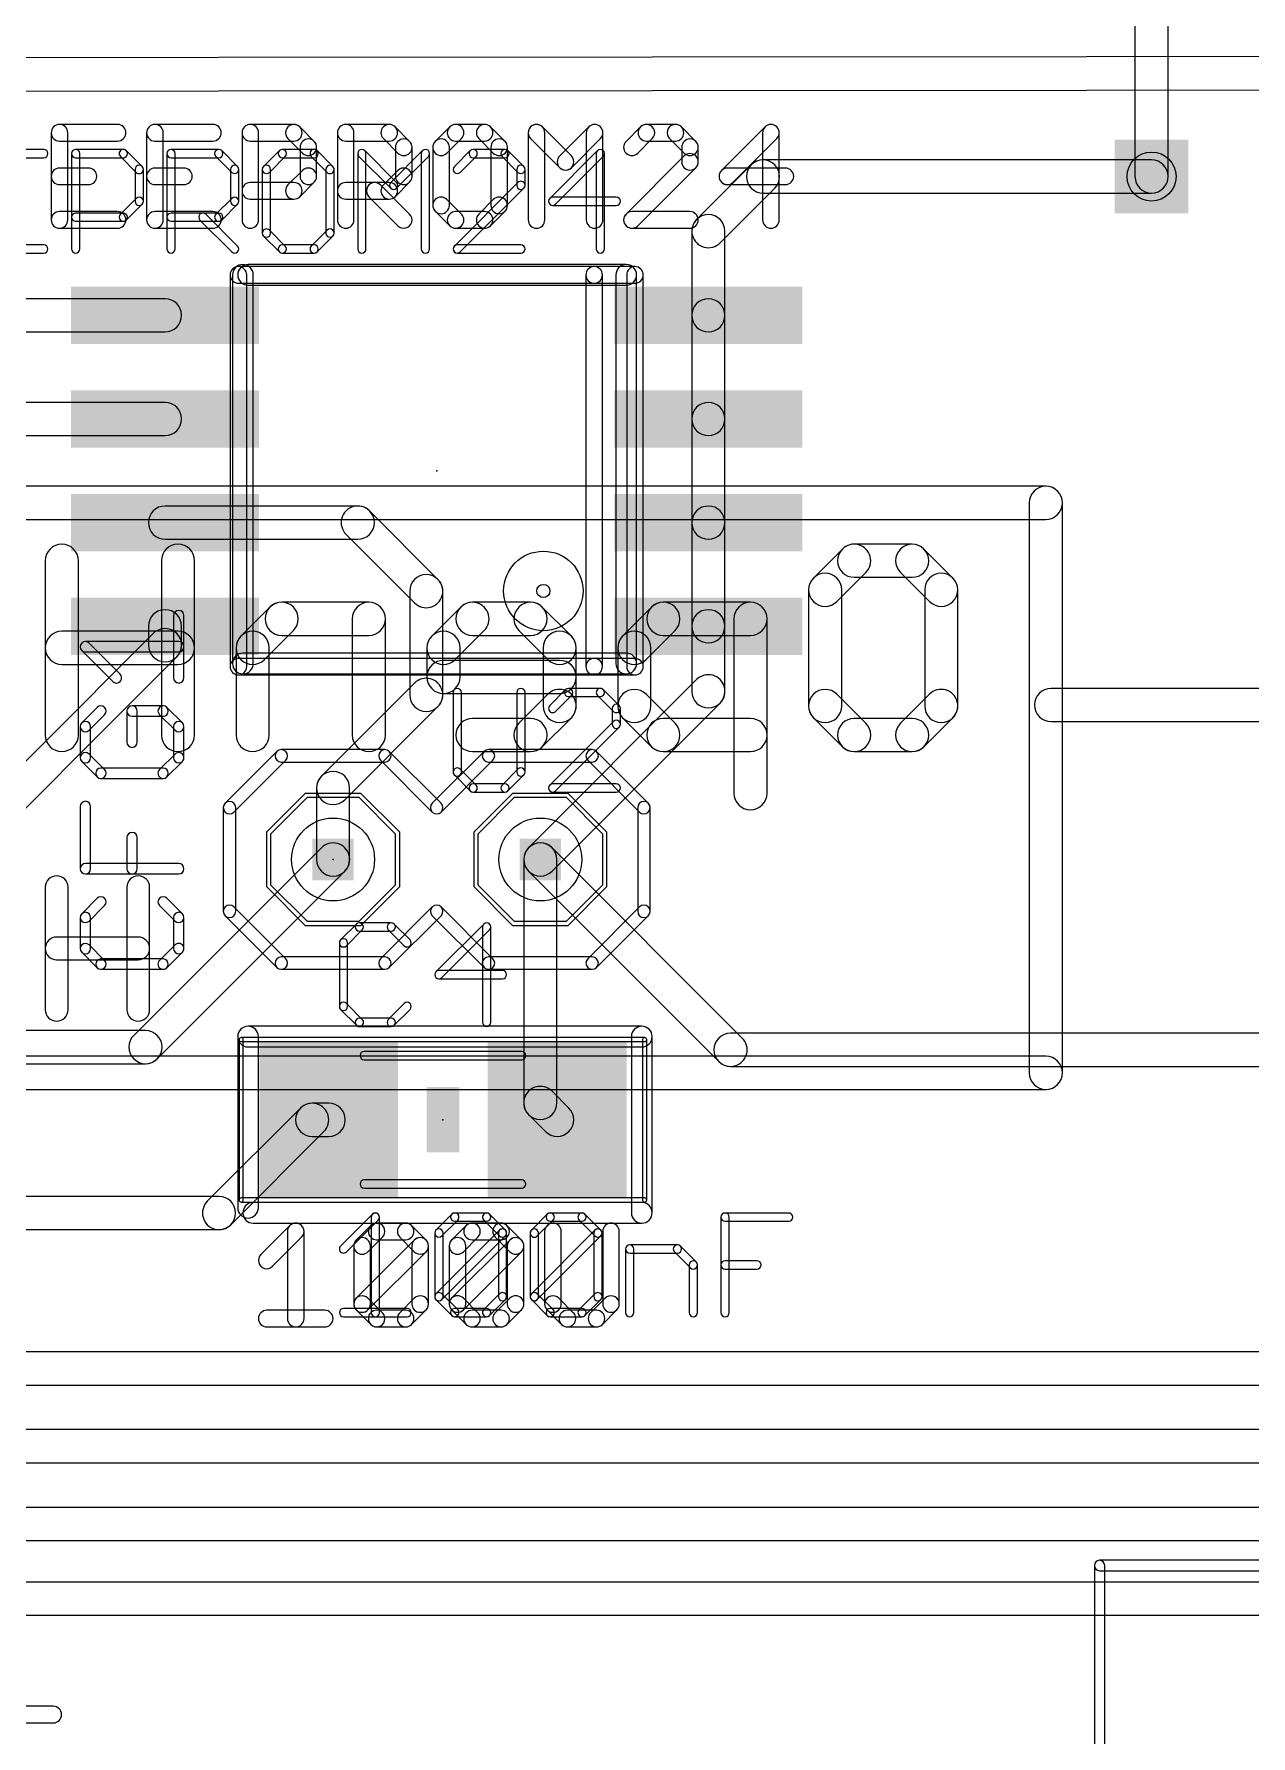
# Model space of a CAD drawing. Extents: x -3 to 127, y -3 to 73.
# Drawn here: x 55.35 to 70.27, y 23.56 to 44.42 of the extents above; entities that cross this region are included whole.
import ezdxf

# ---------------------------------------------------------------- set-up
doc = ezdxf.new("R2010")
doc.units = 0
for name, color, linetype in [('1', 22, 'CONTINUOUS'), ('16', 175, 'CONTINUOUS'), ('17', 82, 'CONTINUOUS'), ('18', 82, 'CONTINUOUS'), ('21', 253, 'CONTINUOUS'), ('22', 253, 'CONTINUOUS'), ('23', 7, 'CONTINUOUS'), ('25', 253, 'CONTINUOUS'), ('255', 2, 'CONTINUOUS'), ('27', 253, 'CONTINUOUS'), ('29', 253, 'CONTINUOUS'), ('30', 253, 'CONTINUOUS'), ('31', 253, 'CONTINUOUS'), ('35', 253, 'CONTINUOUS'), ('39', 22, 'CONTINUOUS'), ('44', 253, 'CONTINUOUS'), ('51', 253, 'CONTINUOUS'), ('52', 253, 'CONTINUOUS')]:
    doc.layers.add(name, color=color, linetype=linetype)

# ---------------------------------------------------------------- blocks, each defined once
blk = doc.blocks.new('RECT')
blk.add_solid([(-0.5, -0.5), (0.5, -0.5), (-0.5, 0.5), (0.5, 0.5)])
blk = doc.blocks.new('OCTAGONP')
blk.add_lwpolyline([(-0.5, -0.2071), (-0.5, 0.2071), (-0.2071, 0.5), (0.2071, 0.5), (0.5, 0.2071), (0.5, -0.2071), (0.2071, -0.5), (-0.2071, -0.5)], close=True)
blk = doc.blocks.new('SQUAREV')
blk.add_solid([(-0.5, -0.5), (0.5, -0.5), (-0.5, 0.5), (0.5, 0.5)])

msp = doc.modelspace()

# ---------------------------------------------------------------- linework, layer by layer
at = {"layer": '1'}
for points in [[(78.8922, 44.143), (36.3363, 44.1112, 1), (36.3366, 43.7048), (78.8925, 43.7366, 1)], [(63.7614, 41.8565), (64.431, 42.5261, 1), (64.1436, 42.8134), (63.474, 42.1438, 1)], [(64.2873, 42.4666), (69.0498, 42.4666, 1), (69.0498, 42.873), (64.2873, 42.873, 1)], [(63.8209, 40.9694), (63.8209, 42.0002, 1), (63.4145, 42.0002), (63.4145, 40.9694, 1)], [(56.9577, 41.1726), (52.5419, 41.1726, 1), (52.5419, 40.7662), (56.9577, 40.7662, 1)], [(63.8209, 39.6994), (63.8209, 40.9694, 1), (63.4145, 40.9694), (63.4145, 39.6994, 1)], [(56.9577, 39.9026), (54.967, 39.9026, 1), (54.967, 39.4962), (56.9577, 39.4962, 1)], [(63.8209, 38.4294), (63.8209, 39.6994, 1), (63.4145, 39.6994), (63.4145, 38.4294, 1)], [(56.9577, 38.2262), (59.3202, 38.2262, 1), (59.3202, 38.6326), (56.9577, 38.6326, 1)], [(60.3035, 37.7334), (59.4638, 38.5731, 1), (59.1765, 38.2857), (60.0161, 37.4461, 1)], [(63.8209, 37.1594), (63.8209, 38.4294, 1), (63.4145, 38.4294), (63.4145, 37.1594, 1)], [(60.363, 36.3198), (60.363, 37.5898, 1), (59.9566, 37.5898), (59.9566, 36.3198, 1)], [(56.7545, 37.1594), (56.7545, 36.9277, 1), (57.1609, 36.9277), (57.1609, 37.1594, 1)], [(63.4145, 37.1594), (63.4145, 36.3619, 1), (63.8209, 36.3619), (63.8209, 37.1594, 1)], [(56.814, 37.0713), (53.9836, 34.2409, 1), (54.271, 33.9536), (57.1014, 36.784, 1)], [(59.1614, 35.034), (60.3035, 36.1761, 1), (60.0161, 36.4634), (58.874, 35.3213, 1)], [(63.474, 36.5056), (61.414, 34.4456, 1), (61.7014, 34.1582), (63.7614, 36.2182, 1)], [(59.2209, 34.3019), (59.2209, 35.1777, 1), (58.8145, 35.1777), (58.8145, 34.3019, 1)], [(56.8621, 31.859), (59.1614, 34.1582, 1), (58.874, 34.4456), (56.5748, 32.1463, 1)], [(61.3545, 34.3019), (61.3545, 31.3186, 1), (61.7609, 31.3186), (61.7609, 34.3019, 1)], [(52.1477, 31.7995), (56.7184, 31.7995, 1), (56.7184, 32.2059), (52.1477, 32.2059, 1)], [(61.414, 31.1749), (61.6208, 30.9682, 1), (61.9081, 31.2556), (61.7014, 31.4623, 1)], [(58.6182, 31.2556), (57.4761, 30.1134, 1), (57.7635, 29.8261), (58.9056, 30.9682, 1)], [(58.9645, 31.3151), (58.7619, 31.3151, 1), (58.7619, 30.9087), (58.9645, 30.9087, 1)], [(57.6198, 30.173), (54.1273, 30.173, 1), (54.1273, 29.7666), (57.6198, 29.7666, 1)]]:
    msp.add_lwpolyline(points, format="xyb", close=True, dxfattribs=at)
at = {"layer": '16'}
for points in [[(69.253, 42.6698), (69.253, 50.0884, 1), (68.8466, 50.0884), (68.8466, 42.6698, 1)], [(64.0333, 32.1137), (61.7014, 34.4456, 1), (61.414, 34.1582), (63.7459, 31.8263, 1)], [(72.6058, 32.1732), (63.8896, 32.1732, 1), (63.8896, 31.7668), (72.6058, 31.7668, 1)], [(29.6798, 27.8616), (73.1773, 27.8616, 1), (73.1773, 28.268), (29.6798, 28.268, 1)], [(28.0923, 26.9091), (74.7648, 26.9091, 1), (74.7648, 27.3155), (28.0923, 27.3155, 1)], [(28.4098, 25.9566), (76.3523, 25.9566, 1), (76.3523, 26.363), (28.4098, 26.363, 1)], [(36.5192, 25.0409), (72.4758, 25.0409, 1), (72.4758, 25.4473), (36.5192, 25.4473, 1)]]:
    msp.add_lwpolyline(points, format="xyb", close=True, dxfattribs=at)
at = {"layer": '21'}
for points in [[(57.8577, 41.3628), (62.2177, 41.3628, 1), (62.2177, 41.566), (57.8577, 41.566, 1)], [(62.2177, 41.3628), (62.7177, 41.3628, 1), (62.7177, 41.566), (62.2177, 41.566, 1)], [(62.1161, 41.4644), (62.1161, 36.6644, 1), (62.3193, 36.6644), (62.3193, 41.4644, 1)], [(62.2177, 36.766), (57.8577, 36.766, 1), (57.8577, 36.5628), (62.2177, 36.5628, 1)], [(62.7177, 36.766), (62.2177, 36.766, 1), (62.2177, 36.5628), (62.7177, 36.5628, 1)], [(57.8016, 34.883), (58.4366, 35.518, 1), (58.3288, 35.6258), (57.6938, 34.9908, 1)], [(58.3827, 35.4957), (59.6527, 35.4957, 1), (59.6527, 35.6481), (58.3827, 35.6481, 1)], [(59.5988, 35.518), (60.2338, 34.883, 1), (60.3416, 34.9908), (59.7066, 35.6258, 1)], [(60.3416, 34.883), (60.9766, 35.518, 1), (60.8688, 35.6258), (60.2338, 34.9908, 1)], [(60.9227, 35.4957), (62.1927, 35.4957, 1), (62.1927, 35.6481), (60.9227, 35.6481, 1)], [(62.1388, 35.518), (62.7738, 34.883, 1), (62.8816, 34.9908), (62.2466, 35.6258, 1)], [(57.8239, 33.6669), (57.8239, 34.9369, 1), (57.6715, 34.9369), (57.6715, 33.6669, 1)], [(62.7515, 34.9369), (62.7515, 33.6669, 1), (62.9039, 33.6669), (62.9039, 34.9369, 1)], [(57.6938, 33.613), (58.3288, 32.978, 1), (58.4366, 33.0858), (57.8016, 33.7208, 1)], [(59.7066, 32.978), (60.3416, 33.613, 1), (60.2338, 33.7208), (59.5988, 33.0858, 1)], [(60.2338, 33.613), (60.8688, 32.978, 1), (60.9766, 33.0858), (60.3416, 33.7208, 1)], [(62.2466, 32.978), (62.8816, 33.613, 1), (62.7738, 33.7208), (62.1388, 33.0858, 1)], [(58.3827, 32.9557), (59.6527, 32.9557, 1), (59.6527, 33.1081), (58.3827, 33.1081, 1)], [(60.9227, 32.9557), (62.1927, 32.9557, 1), (62.1927, 33.1081), (60.9227, 33.1081, 1)]]:
    msp.add_lwpolyline(points, format="xyb", close=True, dxfattribs=at)
at = {"layer": '22'}
for points in [[(27.178, 38.4683), (67.7545, 38.4683, 1), (67.7545, 38.8747), (27.178, 38.8747, 1)], [(67.5513, 38.6715), (67.5513, 31.6865, 1), (67.9577, 31.6865), (67.9577, 38.6715, 1)], [(55.4898, 37.9621), (55.4898, 35.8267, 1), (55.8962, 35.8267), (55.8962, 37.9621, 1)], [(57.3198, 35.8267), (57.3198, 37.9621, 1), (56.9134, 37.9621), (56.9134, 35.8267, 1)], [(65.1919, 37.4625), (65.5478, 37.8184, 1), (65.2604, 38.1058), (64.9045, 37.7499, 1)], [(65.4041, 37.7589), (66.1159, 37.7589, 1), (66.1159, 38.1653), (65.4041, 38.1653, 1)], [(65.9722, 37.8184), (66.3281, 37.4625, 1), (66.6155, 37.7499), (66.2596, 38.1058, 1)], [(65.2514, 36.1826), (65.2514, 37.6062, 1), (64.845, 37.6062), (64.845, 36.1826, 1)], [(66.2686, 37.6062), (66.2686, 36.1826, 1), (66.675, 36.1826), (66.675, 37.6062, 1)], [(58.244, 37.394), (57.8881, 37.0381, 1), (58.1755, 36.7507), (58.5314, 37.1066, 1)], [(59.4554, 37.4535), (58.3877, 37.4535, 1), (58.3877, 37.0471), (59.4554, 37.0471, 1)], [(59.6586, 35.8267), (59.6586, 37.2503, 1), (59.2522, 37.2503), (59.2522, 35.8267, 1)], [(60.5828, 37.394), (60.2269, 37.0381, 1), (60.5143, 36.7507), (60.8702, 37.1066, 1)], [(61.4383, 37.4535), (60.7265, 37.4535, 1), (60.7265, 37.0471), (61.4383, 37.0471, 1)], [(61.9379, 37.0381), (61.582, 37.394, 1), (61.2946, 37.1066), (61.6505, 36.7507, 1)], [(62.9216, 37.394), (62.5657, 37.0381, 1), (62.8531, 36.7507), (63.209, 37.1066, 1)], [(64.133, 37.4535), (63.0653, 37.4535, 1), (63.0653, 37.0471), (64.133, 37.0471, 1)], [(64.3362, 35.1149), (64.3362, 37.2503, 1), (63.9298, 37.2503), (63.9298, 35.1149, 1)], [(57.1166, 37.0976), (55.693, 37.0976, 1), (55.693, 36.6912), (57.1166, 36.6912, 1)], [(57.8286, 36.8944), (57.8286, 35.8267, 1), (58.235, 35.8267), (58.235, 36.8944, 1)], [(60.1674, 36.8944), (60.1674, 36.5385, 1), (60.5738, 36.5385), (60.5738, 36.8944, 1)], [(61.9974, 36.1826), (61.9974, 36.8944, 1), (61.591, 36.8944), (61.591, 36.1826, 1)], [(62.5062, 36.8944), (62.5062, 36.1826, 1), (62.9126, 36.1826), (62.9126, 36.8944, 1)], [(60.3706, 36.3353), (61.7942, 36.3353, 1), (61.7942, 36.7417), (60.3706, 36.7417, 1)], [(61.582, 35.683), (61.9379, 36.0389, 1), (61.6505, 36.3263), (61.2946, 35.9704, 1)], [(62.5657, 36.0389), (62.9216, 35.683, 1), (63.209, 35.9704), (62.8531, 36.3263, 1)], [(65.5478, 35.9704), (65.1919, 36.3263, 1), (64.9045, 36.0389), (65.2604, 35.683, 1)], [(66.3281, 36.3263), (65.9722, 35.9704, 1), (66.2596, 35.683), (66.6155, 36.0389, 1)], [(67.818, 35.9918), (85.09, 35.9918, 1), (85.09, 36.3982), (67.818, 36.3982, 1)], [(60.7265, 35.6235), (61.4383, 35.6235, 1), (61.4383, 36.0299), (60.7265, 36.0299, 1)], [(63.0653, 35.6235), (64.133, 35.6235, 1), (64.133, 36.0299), (63.0653, 36.0299, 1)], [(66.1159, 36.0299), (65.4041, 36.0299, 1), (65.4041, 35.6235), (66.1159, 35.6235, 1)], [(55.4897, 33.9611), (55.4897, 32.4612, 1), (55.7691, 32.4612), (55.7691, 33.9611, 1)], [(56.769, 32.4612), (56.769, 33.9611, 1), (56.4896, 33.9611), (56.4896, 32.4612, 1)], [(56.6293, 33.3508), (55.6294, 33.3508, 1), (55.6294, 33.0714), (56.6293, 33.0714, 1)], [(67.7545, 31.8897), (27.178, 31.8897, 1), (27.178, 31.4833), (67.7545, 31.4833, 1)], [(55.5888, 23.9258), (54.5211, 23.9258, 1), (54.5211, 23.7226), (55.5888, 23.7226, 1)]]:
    msp.add_lwpolyline(points, format="xyb", close=True, dxfattribs=at)
at = {"layer": '23'}
for p in [(60.2877, 39.0644), (59.0177, 34.3019), (60.3645, 31.1119)]:
    msp.add_point(p, dxfattribs=at)
at = {"layer": '25'}
for points in [[(57.1889, 36.5274), (57.1889, 37.2901, 1), (57.0619, 37.2901), (57.0619, 36.5274, 1)], [(56.4077, 36.5723), (56.0263, 36.9536, 1), (55.9365, 36.8638), (56.3178, 36.4825, 1)], [(55.9814, 36.8452), (57.1254, 36.8452, 1), (57.1254, 36.9722), (55.9814, 36.9722, 1)], [(60.4889, 36.3476), (60.4889, 35.3731, 1), (60.5905, 35.3731), (60.5905, 36.3476, 1)], [(61.3701, 35.3731), (61.3701, 36.3476, 1), (61.2685, 36.3476), (61.2685, 35.3731, 1)], [(61.8681, 36.3835), (61.6732, 36.1886, 1), (61.745, 36.1168), (61.9399, 36.3117, 1)], [(62.2938, 36.3984), (61.904, 36.3984, 1), (61.904, 36.2968), (62.2938, 36.2968, 1)], [(62.5246, 36.1886), (62.3297, 36.3835, 1), (62.2579, 36.3117), (62.4528, 36.1168, 1)], [(56.1272, 36.1656), (55.9365, 35.9749, 1), (56.0263, 35.8851), (56.217, 36.0758, 1)], [(56.9347, 36.1842), (56.5534, 36.1842, 1), (56.5534, 36.0572), (56.9347, 36.0572, 1)], [(56.4899, 36.1207), (56.4899, 35.7393, 1), (56.6169, 35.7393), (56.6169, 36.1207, 1)], [(57.1703, 35.9749), (56.9796, 36.1656, 1), (56.8898, 36.0758), (57.0805, 35.8851, 1)], [(62.5395, 35.9578), (62.5395, 36.1527, 1), (62.4379, 36.1527), (62.4379, 35.9578, 1)], [(55.9179, 35.93), (55.9179, 35.5487, 1), (56.0449, 35.5487), (56.0449, 35.93, 1)], [(57.1889, 35.5487), (57.1889, 35.93, 1), (57.0619, 35.93), (57.0619, 35.5487, 1)], [(61.745, 35.1423), (62.5246, 35.9219, 1), (62.4528, 35.9937), (61.6732, 35.2141, 1)], [(55.9365, 35.5038), (56.1272, 35.3131, 1), (56.217, 35.4029), (56.0263, 35.5936, 1)], [(56.9796, 35.3131), (57.1703, 35.5038, 1), (57.0805, 35.5936), (56.8898, 35.4029, 1)], [(56.1721, 35.2945), (56.9347, 35.2945, 1), (56.9347, 35.4215), (56.1721, 35.4215, 1)], [(60.5038, 35.3372), (60.6987, 35.1423, 1), (60.7705, 35.2141), (60.5756, 35.409, 1)], [(61.1603, 35.1423), (61.3552, 35.3372, 1), (61.2834, 35.409), (61.0885, 35.2141, 1)], [(60.7346, 35.1274), (61.1244, 35.1274, 1), (61.1244, 35.229), (60.7346, 35.229, 1)], [(62.4887, 35.229), (61.7091, 35.229, 1), (61.7091, 35.1274), (62.4887, 35.1274, 1)], [(56.0449, 34.1886), (56.0449, 34.9513, 1), (55.9179, 34.9513), (55.9179, 34.1886, 1)], [(56.6169, 34.1886), (56.6169, 34.5699, 1), (56.4899, 34.5699), (56.4899, 34.1886, 1)], [(57.1254, 34.2521), (55.9814, 34.2521, 1), (55.9814, 34.1251), (57.1254, 34.1251, 1)], [(56.1272, 33.8268), (55.9365, 33.6361, 1), (56.0263, 33.5463), (56.217, 33.737, 1)], [(57.1703, 33.6361), (56.9796, 33.8268, 1), (56.8898, 33.737), (57.0805, 33.5463, 1)], [(55.9179, 33.5912), (55.9179, 33.2099, 1), (56.0449, 33.2099), (56.0449, 33.5912, 1)], [(57.1889, 33.2099), (57.1889, 33.5912, 1), (57.0619, 33.5912), (57.0619, 33.2099, 1)], [(59.3042, 33.511), (59.1093, 33.3161, 1), (59.1812, 33.2443), (59.3761, 33.4392, 1)], [(59.73, 33.5259), (59.3402, 33.5259, 1), (59.3402, 33.4243), (59.73, 33.4243, 1)], [(59.9608, 33.3161), (59.7659, 33.511, 1), (59.694, 33.4392), (59.8889, 33.2443, 1)], [(60.8634, 33.511), (60.2787, 32.9263, 1), (60.3506, 32.8545), (60.9353, 33.4392, 1)], [(60.9502, 32.3057), (60.9502, 33.4751, 1), (60.8486, 33.4751), (60.8486, 32.3057, 1)], [(55.9365, 33.165), (56.1272, 32.9743, 1), (56.217, 33.0641), (56.0263, 33.2548, 1)], [(56.9796, 32.9743), (57.1703, 33.165, 1), (57.0805, 33.2548), (56.8898, 33.0641, 1)], [(59.0945, 33.2802), (59.0945, 32.5006, 1), (59.1961, 32.5006), (59.1961, 33.2802, 1)], [(56.1721, 32.9557), (56.9347, 32.9557, 1), (56.9347, 33.0827), (56.1721, 33.0827, 1)], [(60.3147, 32.8396), (61.0943, 32.8396, 1), (61.0943, 32.9412), (60.3147, 32.9412, 1)], [(59.1093, 32.4647), (59.3042, 32.2698, 1), (59.3761, 32.3416), (59.1812, 32.5365, 1)], [(59.7659, 32.2698), (59.9608, 32.4647, 1), (59.8889, 32.5365), (59.694, 32.3416, 1)], [(59.3402, 32.2549), (59.73, 32.2549, 1), (59.73, 32.3565), (59.3402, 32.3565, 1)]]:
    msp.add_lwpolyline(points, format="xyb", close=True, dxfattribs=at)
at = {"layer": '255'}
for points in [[(56.3759, 43.3079), (55.6641, 43.3079, 1), (55.6641, 43.1047), (56.3759, 43.1047, 1)], [(55.5625, 43.2063), (55.5625, 42.1386, 1), (55.7657, 42.1386), (55.7657, 43.2063, 1)], [(57.5453, 43.3079), (56.8335, 43.3079, 1), (56.8335, 43.1047), (57.5453, 43.1047, 1)], [(56.7319, 43.2063), (56.7319, 42.1386, 1), (56.9351, 42.1386), (56.9351, 43.2063, 1)], [(58.1045, 42.1386), (58.1045, 43.2063, 1), (57.9013, 43.2063), (57.9013, 42.1386, 1)], [(58.0029, 43.1047), (58.5368, 43.1047, 1), (58.5368, 43.3079), (58.0029, 43.3079, 1)], [(58.4649, 43.1345), (58.6429, 42.9565, 1), (58.7865, 43.1002), (58.6086, 43.2782, 1)], [(59.2739, 42.1386), (59.2739, 43.2063, 1), (59.0707, 43.2063), (59.0707, 42.1386, 1)], [(59.1723, 43.1047), (59.7061, 43.1047, 1), (59.7061, 43.3079), (59.1723, 43.3079, 1)], [(59.6343, 43.1345), (59.8123, 42.9565, 1), (59.9559, 43.1002), (59.778, 43.2782, 1)], [(60.4478, 43.2782), (60.2698, 43.1002, 1), (60.4135, 42.9565), (60.5915, 43.1345, 1)], [(60.8755, 43.3079), (60.5196, 43.3079, 1), (60.5196, 43.1047), (60.8755, 43.1047, 1)], [(61.1253, 43.1002), (60.9474, 43.2782, 1), (60.8037, 43.1345), (60.9817, 42.9565, 1)], [(61.4392, 43.1345), (61.7951, 42.7786, 1), (61.9388, 42.9222), (61.5829, 43.2782, 1)], [(61.6127, 42.1386), (61.6127, 43.2063, 1), (61.4095, 43.2063), (61.4095, 42.1386, 1)], [(61.9388, 42.7786), (62.2947, 43.1345, 1), (62.151, 43.2782), (61.7951, 42.9222, 1)], [(62.1213, 43.2063), (62.1213, 42.1386, 1), (62.3245, 42.1386), (62.3245, 43.2063, 1)], [(62.7866, 43.2782), (62.6086, 43.1002, 1), (62.7523, 42.9565), (62.9303, 43.1345, 1)], [(63.2143, 43.3079), (62.8584, 43.3079, 1), (62.8584, 43.1047), (63.2143, 43.1047, 1)], [(63.4641, 43.1002), (63.2862, 43.2782, 1), (63.1425, 43.1345), (63.3204, 42.9565, 1)], [(64.3119, 43.2782), (63.778, 42.7443, 1), (63.9217, 42.6006), (64.4556, 43.1345, 1)], [(64.4853, 42.1386), (64.4853, 43.2063, 1), (64.2821, 43.2063), (64.2821, 42.1386, 1)], [(58.6131, 43.0284), (58.6131, 42.6725, 1), (58.8163, 42.6725), (58.8163, 43.0284, 1)], [(59.7825, 43.0284), (59.7825, 42.6725, 1), (59.9857, 42.6725), (59.9857, 43.0284, 1)], [(60.2401, 43.0284), (60.2401, 42.3165, 1), (60.4433, 42.3165), (60.4433, 43.0284, 1)], [(61.1551, 42.3165), (61.1551, 43.0284, 1), (60.9519, 43.0284), (60.9519, 42.3165, 1)], [(63.4939, 42.8504), (63.4939, 43.0284, 1), (63.2907, 43.0284), (63.2907, 42.8504, 1)], [(55.6641, 42.5709), (56.02, 42.5709, 1), (56.02, 42.7741), (55.6641, 42.7741, 1)], [(56.8335, 42.5709), (57.1894, 42.5709, 1), (57.1894, 42.7741), (56.8335, 42.7741, 1)], [(58.6429, 42.7443), (58.4649, 42.5663, 1), (58.6086, 42.4227), (58.7865, 42.6006, 1)], [(59.8123, 42.7443), (59.6343, 42.5663, 1), (59.778, 42.4227), (59.9559, 42.6006, 1)], [(62.7523, 42.0668), (63.4641, 42.7786, 1), (63.3204, 42.9222), (62.6086, 42.2104, 1)], [(63.8499, 42.5709), (64.5617, 42.5709, 1), (64.5617, 42.7741), (63.8499, 42.7741, 1)], [(58.5368, 42.5961), (58.0029, 42.5961, 1), (58.0029, 42.3929), (58.5368, 42.3929, 1)], [(59.7061, 42.5961), (59.1723, 42.5961, 1), (59.1723, 42.3929), (59.7061, 42.3929, 1)], [(59.4564, 42.4227), (59.8123, 42.0668, 1), (59.9559, 42.2104), (59.6, 42.5663, 1)], [(60.2698, 42.2447), (60.4478, 42.0668, 1), (60.5915, 42.2104), (60.4135, 42.3884, 1)], [(60.9474, 42.0668), (61.1253, 42.2447, 1), (60.9817, 42.3884), (60.8037, 42.2104, 1)], [(55.6641, 42.037), (56.3759, 42.037, 1), (56.3759, 42.2402), (55.6641, 42.2402, 1)], [(56.8335, 42.037), (57.5453, 42.037, 1), (57.5453, 42.2402), (56.8335, 42.2402, 1)], [(60.5196, 42.037), (60.8755, 42.037, 1), (60.8755, 42.2402), (60.5196, 42.2402, 1)], [(63.3923, 42.2402), (62.6805, 42.2402, 1), (62.6805, 42.037), (63.3923, 42.037, 1)], [(58.039, 36.703), (58.039, 41.4655, 1), (57.785, 41.4655), (57.785, 36.703, 1)], [(57.9755, 41.3385), (62.611, 41.3385, 1), (62.611, 41.5925), (57.9755, 41.5925, 1)], [(62.484, 41.4655), (62.484, 36.703, 1), (62.738, 36.703), (62.738, 41.4655, 1)], [(62.611, 36.83), (57.912, 36.83, 1), (57.912, 36.576), (62.611, 36.576, 1)], [(62.8015, 32.258), (57.9755, 32.258, 1), (57.9755, 32.004), (62.8015, 32.004, 1)], [(57.8485, 32.131), (57.8485, 30.0355, 1), (58.1025, 30.0355), (58.1025, 32.131, 1)], [(62.9285, 29.972), (62.9285, 32.131, 1), (62.6745, 32.131), (62.6745, 29.972, 1)], [(58.039, 29.845), (62.8015, 29.845, 1), (62.8015, 30.099), (58.039, 30.099, 1)], [(58.2759, 29.3166), (58.6318, 29.6725, 1), (58.4882, 29.8162), (58.1323, 29.4602, 1)], [(58.4584, 29.7443), (58.4584, 28.6766, 1), (58.6616, 28.6766), (58.6616, 29.7443, 1)], [(59.4453, 29.4945), (59.6233, 29.6725, 1), (59.4796, 29.8162), (59.3017, 29.6382, 1)], [(59.5514, 29.6427), (59.9074, 29.6427, 1), (59.9074, 29.8459), (59.5514, 29.8459, 1)], [(59.8355, 29.6725), (60.0135, 29.4945, 1), (60.1571, 29.6382), (59.9792, 29.8162, 1)], [(60.6147, 29.4945), (60.7927, 29.6725, 1), (60.649, 29.8162), (60.4711, 29.6382, 1)], [(60.7208, 29.6427), (61.0768, 29.6427, 1), (61.0768, 29.8459), (60.7208, 29.8459, 1)], [(61.0049, 29.6725), (61.1829, 29.4945, 1), (61.3265, 29.6382), (61.1486, 29.8162, 1)], [(61.6107, 29.7443), (61.6107, 28.8545, 1), (61.8139, 28.8545), (61.8139, 29.7443, 1)], [(62.5257, 28.8545), (62.5257, 29.7443, 1), (62.3225, 29.7443), (62.3225, 28.8545, 1)], [(59.4751, 28.8545), (59.4751, 29.5664, 1), (59.2719, 29.5664), (59.2719, 28.8545, 1)], [(59.4453, 28.7827), (60.1571, 29.4945, 1), (60.0135, 29.6382), (59.3017, 28.9264, 1)], [(59.9837, 29.5664), (59.9837, 28.8545, 1), (60.1869, 28.8545), (60.1869, 29.5664, 1)], [(60.6445, 28.8545), (60.6445, 29.5664, 1), (60.4413, 29.5664), (60.4413, 28.8545, 1)], [(60.6147, 28.7827), (61.3265, 29.4945, 1), (61.1829, 29.6382), (60.4711, 28.9264, 1)], [(61.1531, 29.5664), (61.1531, 28.8545, 1), (61.3563, 28.8545), (61.3563, 29.5664, 1)], [(59.6233, 28.7484), (59.4453, 28.9264, 1), (59.3017, 28.7827), (59.4796, 28.6048, 1)], [(60.0135, 28.9264), (59.8355, 28.7484, 1), (59.9792, 28.6048), (60.1571, 28.7827, 1)], [(60.7927, 28.7484), (60.6147, 28.9264, 1), (60.4711, 28.7827), (60.649, 28.6048, 1)], [(61.1829, 28.9264), (61.0049, 28.7484, 1), (61.1486, 28.6048), (61.3265, 28.7827, 1)], [(61.6404, 28.7827), (61.8184, 28.6048, 1), (61.9621, 28.7484), (61.7841, 28.9264, 1)], [(62.318, 28.6048), (62.4959, 28.7827, 1), (62.3523, 28.9264), (62.1743, 28.7484, 1)], [(58.2041, 28.575), (58.9159, 28.575, 1), (58.9159, 28.7782), (58.2041, 28.7782, 1)], [(59.9074, 28.7782), (59.5514, 28.7782, 1), (59.5514, 28.575), (59.9074, 28.575, 1)], [(61.0768, 28.7782), (60.7208, 28.7782, 1), (60.7208, 28.575), (61.0768, 28.575, 1)], [(61.8902, 28.575), (62.2461, 28.575, 1), (62.2461, 28.7782), (61.8902, 28.7782, 1)]]:
    msp.add_lwpolyline(points, format="xyb", close=True, dxfattribs=at)
for radius in [0.4872, 0.0808]:
    msp.add_circle((61.595, 37.592), radius, dxfattribs=at)
at = {"layer": '27'}
for points in [[(55.4723, 43.0024), (54.6927, 43.0024, 1), (54.6927, 42.9008), (55.4723, 42.9008, 1)], [(55.9129, 41.7822), (55.9129, 42.9516, 1), (55.8113, 42.9516), (55.8113, 41.7822, 1)], [(55.8621, 42.9008), (56.4468, 42.9008, 1), (56.4468, 43.0024), (55.8621, 43.0024, 1)], [(56.4109, 42.9157), (56.6058, 42.7208, 1), (56.6776, 42.7926), (56.4827, 42.9875, 1)], [(57.0823, 41.7822), (57.0823, 42.9516, 1), (56.9807, 42.9516), (56.9807, 41.7822, 1)], [(57.0315, 42.9008), (57.6162, 42.9008, 1), (57.6162, 43.0024), (57.0315, 43.0024, 1)], [(57.5803, 42.9157), (57.7752, 42.7208, 1), (57.847, 42.7926), (57.6521, 42.9875, 1)], [(58.3599, 42.9875), (58.165, 42.7926, 1), (58.2368, 42.7208), (58.4317, 42.9157, 1)], [(58.7856, 43.0024), (58.3958, 43.0024, 1), (58.3958, 42.9008), (58.7856, 42.9008, 1)], [(59.0164, 42.7926), (58.8215, 42.9875, 1), (58.7497, 42.9157), (58.9446, 42.7208, 1)], [(59.4211, 41.7822), (59.4211, 42.9516, 1), (59.3195, 42.9516), (59.3195, 41.7822, 1)], [(59.3344, 42.9157), (59.7242, 42.5259, 1), (59.796, 42.5977), (59.4062, 42.9875, 1)], [(59.796, 42.5259), (60.1858, 42.9157, 1), (60.114, 42.9875), (59.7242, 42.5977, 1)], [(60.0991, 42.9516), (60.0991, 41.7822, 1), (60.2007, 41.7822), (60.2007, 42.9516, 1)], [(60.6987, 42.9875), (60.5038, 42.7926, 1), (60.5756, 42.7208), (60.7705, 42.9157, 1)], [(61.1244, 43.0024), (60.7346, 43.0024, 1), (60.7346, 42.9008), (61.1244, 42.9008, 1)], [(61.3552, 42.7926), (61.1603, 42.9875, 1), (61.0885, 42.9157), (61.2834, 42.7208, 1)], [(62.2579, 42.9875), (61.6732, 42.4028, 1), (61.745, 42.331), (62.3297, 42.9157, 1)], [(62.3446, 41.7822), (62.3446, 42.9516, 1), (62.243, 42.9516), (62.243, 41.7822, 1)], [(56.5909, 42.7567), (56.5909, 42.3669, 1), (56.6925, 42.3669), (56.6925, 42.7567, 1)], [(57.7603, 42.7567), (57.7603, 42.3669, 1), (57.8619, 42.3669), (57.8619, 42.7567, 1)], [(58.1501, 42.7567), (58.1501, 41.9771, 1), (58.2517, 41.9771), (58.2517, 42.7567, 1)], [(59.0313, 41.9771), (59.0313, 42.7567, 1), (58.9297, 42.7567), (58.9297, 41.9771, 1)], [(61.3701, 42.5618), (61.3701, 42.7567, 1), (61.2685, 42.7567), (61.2685, 42.5618, 1)], [(60.5756, 41.7463), (61.3552, 42.5259, 1), (61.2834, 42.5977), (60.5038, 41.8181, 1)], [(56.6058, 42.4028), (56.4109, 42.2079, 1), (56.4827, 42.1361), (56.6776, 42.331, 1)], [(57.7752, 42.4028), (57.5803, 42.2079, 1), (57.6521, 42.1361), (57.847, 42.331, 1)], [(61.7091, 42.3161), (62.4887, 42.3161, 1), (62.4887, 42.4177), (61.7091, 42.4177, 1)], [(56.4468, 42.2228), (55.8621, 42.2228, 1), (55.8621, 42.1212), (56.4468, 42.1212, 1)], [(57.6162, 42.2228), (57.0315, 42.2228, 1), (57.0315, 42.1212), (57.6162, 42.1212, 1)], [(57.3854, 42.1361), (57.7752, 41.7463, 1), (57.847, 41.8181), (57.4572, 42.2079, 1)], [(58.165, 41.9412), (58.3599, 41.7463, 1), (58.4317, 41.8181), (58.2368, 42.013, 1)], [(58.8215, 41.7463), (59.0164, 41.9412, 1), (58.9446, 42.013), (58.7497, 41.8181, 1)], [(54.6927, 41.7314), (55.4723, 41.7314, 1), (55.4723, 41.833), (54.6927, 41.833, 1)], [(58.3958, 41.7314), (58.7856, 41.7314, 1), (58.7856, 41.833), (58.3958, 41.833, 1)], [(61.3193, 41.833), (60.5397, 41.833, 1), (60.5397, 41.7314), (61.3193, 41.7314, 1)], [(59.1812, 29.4934), (59.571, 29.8832, 1), (59.4991, 29.955), (59.1093, 29.5652, 1)], [(59.4843, 29.9191), (59.4843, 28.7497, 1), (59.5859, 28.7497), (59.5859, 29.9191, 1)], [(60.3506, 29.6883), (60.5455, 29.8832, 1), (60.4736, 29.955), (60.2787, 29.7601, 1)], [(60.5096, 29.8683), (60.8994, 29.8683, 1), (60.8994, 29.9699), (60.5096, 29.9699, 1)], [(60.8634, 29.8832), (61.0583, 29.6883, 1), (61.1302, 29.7601), (60.9353, 29.955, 1)], [(61.52, 29.6883), (61.7149, 29.8832, 1), (61.643, 29.955), (61.4481, 29.7601, 1)], [(61.6789, 29.8683), (62.0687, 29.8683, 1), (62.0687, 29.9699), (61.6789, 29.9699, 1)], [(62.0328, 29.8832), (62.2277, 29.6883, 1), (62.2996, 29.7601), (62.1047, 29.955, 1)], [(63.8736, 28.7497), (63.8736, 29.9191, 1), (63.772, 29.9191), (63.772, 28.7497, 1)], [(63.8228, 29.8683), (64.6024, 29.8683, 1), (64.6024, 29.9699), (63.8228, 29.9699, 1)], [(60.3506, 28.9087), (61.1302, 29.6883, 1), (61.0583, 29.7601), (60.2787, 28.9805, 1)], [(60.3655, 28.9446), (60.3655, 29.7242, 1), (60.2639, 29.7242), (60.2639, 28.9446, 1)], [(61.0434, 29.7242), (61.0434, 28.9446, 1), (61.1451, 28.9446), (61.1451, 29.7242, 1)], [(61.52, 28.9087), (62.2996, 29.6883, 1), (62.2277, 29.7601), (61.4481, 28.9805, 1)], [(61.5349, 28.9446), (61.5349, 29.7242, 1), (61.4333, 29.7242), (61.4333, 28.9446, 1)], [(62.2128, 29.7242), (62.2128, 28.9446, 1), (62.3144, 28.9446), (62.3144, 29.7242, 1)], [(62.7042, 28.7497), (62.7042, 29.5293, 1), (62.6026, 29.5293), (62.6026, 28.7497, 1)], [(62.6534, 29.4785), (63.2381, 29.4785, 1), (63.2381, 29.5801), (62.6534, 29.5801, 1)], [(63.2022, 29.4934), (63.3971, 29.2985, 1), (63.469, 29.3703), (63.2741, 29.5652, 1)], [(63.3822, 29.3344), (63.3822, 28.7497, 1), (63.4838, 28.7497), (63.4838, 29.3344, 1)], [(63.8228, 29.2836), (64.2126, 29.2836, 1), (64.2126, 29.3852), (63.8228, 29.3852, 1)], [(60.5455, 28.7856), (60.3506, 28.9805, 1), (60.2787, 28.9087), (60.4736, 28.7138, 1)], [(61.0583, 28.9805), (60.8634, 28.7856, 1), (60.9353, 28.7138), (61.1302, 28.9087, 1)], [(61.7149, 28.7856), (61.52, 28.9805, 1), (61.4481, 28.9087), (61.643, 28.7138, 1)], [(62.2277, 28.9805), (62.0328, 28.7856, 1), (62.1047, 28.7138), (62.2996, 28.9087, 1)], [(59.1453, 28.6989), (59.9249, 28.6989, 1), (59.9249, 28.8005), (59.1453, 28.8005, 1)], [(60.8994, 28.8005), (60.5096, 28.8005, 1), (60.5096, 28.6989), (60.8994, 28.6989, 1)], [(62.0687, 28.8005), (61.6789, 28.8005, 1), (61.6789, 28.6989), (62.0687, 28.6989, 1)]]:
    msp.add_lwpolyline(points, format="xyb", close=True, dxfattribs=at)
at = {"layer": '39'}
for points in [[(57.8915, 32.0695), (62.8375, 32.0695, 1), (62.8375, 32.1203), (57.8915, 32.1203, 1)], [(57.9169, 30.1289), (57.9169, 32.0949, 1), (57.8661, 32.0949), (57.8661, 30.1289, 1)], [(62.8121, 32.0949), (62.8121, 30.1289, 1), (62.8629, 30.1289), (62.8629, 32.0949, 1)], [(62.8375, 30.1543), (57.8915, 30.1543, 1), (57.8915, 30.1035), (62.8375, 30.1035, 1)]]:
    msp.add_lwpolyline(points, format="xyb", close=True, dxfattribs=at)
at = {"layer": '44'}
for centre, radius in [((69.0498, 42.6698), 0.3), ((59.0177, 34.3019), 0.508), ((61.5577, 34.3019), 0.508)]:
    msp.add_circle(centre, radius, dxfattribs=at)
at = {"layer": '51'}
for points in [[(57.9593, 36.6644), (57.9593, 41.4644, 1), (57.7561, 41.4644), (57.7561, 36.6644, 1)], [(62.6161, 41.4644), (62.6161, 36.6644, 1), (62.8193, 36.6644), (62.8193, 41.4644, 1)], [(59.3995, 31.8481), (61.3295, 31.8481, 1), (61.3295, 31.9497), (59.3995, 31.9497, 1)], [(59.3995, 30.2741), (61.3295, 30.2741, 1), (61.3295, 30.3757), (59.3995, 30.3757, 1)]]:
    msp.add_lwpolyline(points, format="xyb", close=True, dxfattribs=at)
at = {"layer": '52'}
for points in [[(89.6619, 25.7143), (68.4119, 25.7143, 1), (68.4119, 25.5873), (89.6619, 25.5873, 1)], [(68.3484, 25.6508), (68.3484, 9.6508, 1), (68.4754, 9.6508), (68.4754, 25.6508, 1)]]:
    msp.add_lwpolyline(points, format="xyb", close=True, dxfattribs=at)

# ---------------------------------------------------------------- block references
at = {"layer": '1', "xscale": 0.6, "yscale": 2.2, "rotation": 90}
for p in [(56.9577, 40.9694), (63.6177, 40.9694), (56.9577, 39.6994), (63.6177, 39.6994), (56.9577, 38.4294), (63.6177, 38.4294), (56.9577, 37.1594), (63.6177, 37.1594)]:
    msp.add_blockref('RECT', p, dxfattribs=at)
at = {"layer": '1', "xscale": 1.6, "yscale": 1.8}
for p in [(58.9645, 31.1119), (61.7645, 31.1119)]:
    msp.add_blockref('RECT', p, dxfattribs=at)
at = {"layer": '17', "xscale": 1.524, "yscale": 1.524, "rotation": 90}
for p in [(59.0177, 34.3019), (59.0177, 34.3019), (61.5577, 34.3019), (61.5577, 34.3019)]:
    msp.add_blockref('OCTAGONP', p, dxfattribs=at)
at = {"layer": '18', "xscale": 0.9048, "yscale": 0.9048}
msp.add_blockref('SQUAREV', (69.0498, 42.6698), dxfattribs=at)
msp.add_blockref('SQUAREV', (69.0498, 42.6698), dxfattribs=at)
at = {"layer": '21', "xscale": 0.4902, "yscale": 1.5199, "rotation": 90}
for p in [(56.9977, 40.9694), (63.5778, 40.9694), (56.9977, 39.6994), (63.5778, 39.6994), (56.9977, 38.4294), (63.5778, 38.4294), (56.9977, 37.1594), (63.5778, 37.1594)]:
    msp.add_blockref('RECT', p, dxfattribs=at)
at = {"layer": '29', "rotation": 90}
for name, p, xscale, yscale in [('RECT', (56.9577, 40.9694), 0.7016, 2.3016), ('RECT', (63.6177, 40.9694), 0.7016, 2.3016), ('RECT', (56.9577, 39.6994), 0.7016, 2.3016), ('RECT', (63.6177, 39.6994), 0.7016, 2.3016), ('RECT', (56.9577, 38.4294), 0.7016, 2.3016), ('RECT', (63.6177, 38.4294), 0.7016, 2.3016), ('RECT', (56.9577, 37.1594), 0.7016, 2.3016), ('RECT', (63.6177, 37.1594), 0.7016, 2.3016), ('OCTAGONP', (59.0177, 34.3019), 1.6256, 1.6256), ('OCTAGONP', (61.5577, 34.3019), 1.6256, 1.6256)]:
    msp.add_blockref(name, p, dxfattribs=dict(at, xscale=xscale, yscale=yscale))
at = {"layer": '29', "xscale": 1.7016, "yscale": 1.9016}
for p in [(58.9645, 31.1119), (61.7645, 31.1119)]:
    msp.add_blockref('RECT', p, dxfattribs=at)
at = {"layer": '30', "xscale": 1.6256, "yscale": 1.6256, "rotation": 90}
for p in [(59.0177, 34.3019), (61.5577, 34.3019)]:
    msp.add_blockref('OCTAGONP', p, dxfattribs=at)
at = {"layer": '31', "xscale": 0.6, "yscale": 2.2, "rotation": 90}
for p in [(56.9577, 40.9694), (63.6177, 40.9694), (56.9577, 39.6994), (63.6177, 39.6994), (56.9577, 38.4294), (63.6177, 38.4294), (56.9577, 37.1594), (63.6177, 37.1594)]:
    msp.add_blockref('RECT', p, dxfattribs=at)
at = {"layer": '31', "xscale": 1.6, "yscale": 1.8}
for p in [(58.9645, 31.1119), (61.7645, 31.1119)]:
    msp.add_blockref('RECT', p, dxfattribs=at)
at = {"layer": '35', "xscale": 0.3998, "yscale": 0.8002}
msp.add_blockref('RECT', (60.3645, 31.1119), dxfattribs=at)
at = {"layer": '51', "xscale": 0.508, "yscale": 0.508, "rotation": 90}
for p in [(59.0177, 34.3019), (61.5577, 34.3019)]:
    msp.add_blockref('RECT', p, dxfattribs=at)
at = {"layer": '51', "xscale": 0.7501, "yscale": 1.7}
for p in [(59.0377, 31.111), (61.6912, 31.1128)]:
    msp.add_blockref('RECT', p, dxfattribs=at)

doc.saveas('drawing.dxf')
